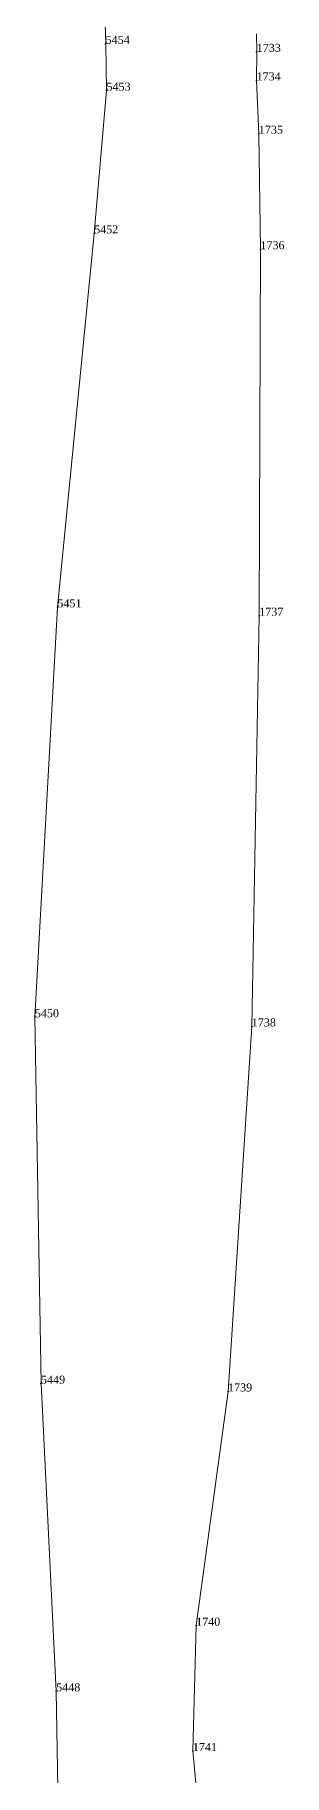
# Model space of a CAD drawing. Header units: metres. Extents: x 543554 to 549226, y 1840763 to 1844579.
# Drawn here: x 546237 to 546255.7, y 1842379.6 to 1842510.1 of the extents above; entities that cross this region are included whole.
import ezdxf

# ---------------------------------------------------------------- set-up
doc = ezdxf.new("R2010")
doc.units = ezdxf.units.M
doc.header["$MEASUREMENT"] = 0
for name, color, linetype, lineweight in [('Level 12', 7, 'Continuous', 0), ('Level 30', 7, 'Continuous', 0), ('Level 7', 7, 'Continuous', 0)]:
    doc.layers.add(name, color=color, linetype=linetype, lineweight=lineweight)
doc.styles.add('Style-Vntime', font='Vntime.shx')

# ---------------------------------------------------------------- blocks, each defined once
blk = doc.blocks.new('DDCT')
at = {"layer": 'Level 7', "color": 3, "linetype": 'Continuous', "lineweight": 30}
blk.add_point((0, 0), dxfattribs=at)
blk = doc.blocks.new('SHMIA_1732')
at = {"layer": 'Level 12', "color": 2, "linetype": 'Continuous', "lineweight": 0, "style": 'Style-Vntime'}
blk.add_text('1733', height=0.6, dxfattribs=at).set_placement((0, 0))
blk = doc.blocks.new('SHMIA_1733')
at = {"layer": 'Level 12', "color": 2, "linetype": 'Continuous', "lineweight": 0, "style": 'Style-Vntime'}
blk.add_text('1734', height=0.6, dxfattribs=at).set_placement((0, 0))
blk = doc.blocks.new('SHMIA_1734')
at = {"layer": 'Level 12', "color": 2, "linetype": 'Continuous', "lineweight": 0, "style": 'Style-Vntime'}
blk.add_text('1735', height=0.6, dxfattribs=at).set_placement((0, 0))
blk = doc.blocks.new('SHMIA_1735')
at = {"layer": 'Level 12', "color": 2, "linetype": 'Continuous', "lineweight": 0, "style": 'Style-Vntime'}
blk.add_text('1736', height=0.6, dxfattribs=at).set_placement((0, 0))
blk = doc.blocks.new('SHMIA_1736')
at = {"layer": 'Level 12', "color": 2, "linetype": 'Continuous', "lineweight": 0, "style": 'Style-Vntime'}
blk.add_text('1737', height=0.6, dxfattribs=at).set_placement((0, 0))
blk = doc.blocks.new('SHMIA_1737')
at = {"layer": 'Level 12', "color": 2, "linetype": 'Continuous', "lineweight": 0, "style": 'Style-Vntime'}
blk.add_text('1738', height=0.6, dxfattribs=at).set_placement((0, 0))
blk = doc.blocks.new('SHMIA_1738')
at = {"layer": 'Level 12', "color": 2, "linetype": 'Continuous', "lineweight": 0, "style": 'Style-Vntime'}
blk.add_text('1739', height=0.6, dxfattribs=at).set_placement((0, 0))
blk = doc.blocks.new('SHMIA_1739')
at = {"layer": 'Level 12', "color": 2, "linetype": 'Continuous', "lineweight": 0, "style": 'Style-Vntime'}
blk.add_text('1740', height=0.6, dxfattribs=at).set_placement((0, 0))
blk = doc.blocks.new('SHMIA_1740')
at = {"layer": 'Level 12', "color": 2, "linetype": 'Continuous', "lineweight": 0, "style": 'Style-Vntime'}
blk.add_text('1741', height=0.6, dxfattribs=at).set_placement((0, 0))
blk = doc.blocks.new('SHMIA_5447')
at = {"layer": 'Level 12', "color": 2, "linetype": 'Continuous', "lineweight": 0, "style": 'Style-Vntime'}
blk.add_text('5448', height=0.6, dxfattribs=at).set_placement((0, 0))
blk = doc.blocks.new('SHMIA_5448')
at = {"layer": 'Level 12', "color": 2, "linetype": 'Continuous', "lineweight": 0, "style": 'Style-Vntime'}
blk.add_text('5449', height=0.6, dxfattribs=at).set_placement((0, 0))
blk = doc.blocks.new('SHMIA_5449')
at = {"layer": 'Level 12', "color": 2, "linetype": 'Continuous', "lineweight": 0, "style": 'Style-Vntime'}
blk.add_text('5450', height=0.6, dxfattribs=at).set_placement((0, 0))
blk = doc.blocks.new('SHMIA_5450')
at = {"layer": 'Level 12', "color": 2, "linetype": 'Continuous', "lineweight": 0, "style": 'Style-Vntime'}
blk.add_text('5451', height=0.6, dxfattribs=at).set_placement((0, 0))
blk = doc.blocks.new('SHMIA_5451')
at = {"layer": 'Level 12', "color": 2, "linetype": 'Continuous', "lineweight": 0, "style": 'Style-Vntime'}
blk.add_text('5452', height=0.6, dxfattribs=at).set_placement((0, 0))
blk = doc.blocks.new('SHMIA_5452')
at = {"layer": 'Level 12', "color": 2, "linetype": 'Continuous', "lineweight": 0, "style": 'Style-Vntime'}
blk.add_text('5453', height=0.6, dxfattribs=at).set_placement((0, 0))
blk = doc.blocks.new('SHMIA_5453')
at = {"layer": 'Level 12', "color": 2, "linetype": 'Continuous', "lineweight": 0, "style": 'Style-Vntime'}
blk.add_text('5454', height=0.6, dxfattribs=at).set_placement((0, 0))

msp = doc.modelspace()

# ---------------------------------------------------------------- linework, layer by layer
at = {"layer": 'Level 30', "color": 2, "linetype": 'Continuous', "lineweight": 0, "flags": 128}
for points in [[(546242.2495, 1842511.7608), (546242.3238, 1842509.4374), (546242.3766, 1842505.9321), (546241.4569, 1842495.227), (546238.7018, 1842467.1921), (546237.0079, 1842436.4484), (546237.474, 1842408.9764), (546238.6079, 1842385.9111), (546238.7732, 1842377.1994)], [(546253.6281, 1842510.1994), (546253.6521, 1842508.8358), (546253.638, 1842506.697), (546253.8112, 1842502.6973), (546253.926, 1842494.0379), (546253.8387, 1842466.5557), (546253.2765, 1842435.7645), (546251.5036, 1842408.3866), (546249.1112, 1842390.8289), (546248.8597, 1842381.4339), (546249.4857, 1842374.6927)]]:
    msp.add_lwpolyline(points, dxfattribs=at)

# ---------------------------------------------------------------- block references
at = {"layer": 'Level 12', "color": 2, "linetype": 'Continuous', "lineweight": 0}
for name, p in [('SHMIA_5453', (546242.32, 1842509.44)), ('SHMIA_1732', (546253.65, 1842508.84)), ('SHMIA_1733', (546253.64, 1842506.7)), ('SHMIA_5452', (546242.38, 1842505.93)), ('SHMIA_1734', (546253.81, 1842502.7)), ('SHMIA_5451', (546241.46, 1842495.23)), ('SHMIA_1735', (546253.93, 1842494.04)), ('SHMIA_5450', (546238.7, 1842467.19)), ('SHMIA_1736', (546253.84, 1842466.56)), ('SHMIA_5449', (546237.01, 1842436.45)), ('SHMIA_1737', (546253.28, 1842435.76)), ('SHMIA_5448', (546237.47, 1842408.98)), ('SHMIA_1738', (546251.5, 1842408.39)), ('SHMIA_1739', (546249.11, 1842390.83)), ('SHMIA_5447', (546238.61, 1842385.91)), ('SHMIA_1740', (546248.86, 1842381.43))]:
    msp.add_blockref(name, p, dxfattribs=at)
at = {"layer": 'Level 7', "color": 3, "linetype": 'Continuous', "lineweight": 30}
for p in [(546242.32, 1842509.44), (546253.65, 1842508.84), (546242.38, 1842505.93), (546253.64, 1842506.7), (546253.81, 1842502.7), (546241.46, 1842495.23), (546253.93, 1842494.04), (546238.7, 1842467.19), (546253.84, 1842466.56), (546237.01, 1842436.45), (546253.28, 1842435.76), (546237.47, 1842408.98), (546251.5, 1842408.39), (546249.11, 1842390.83), (546238.61, 1842385.91), (546248.86, 1842381.43)]:
    msp.add_blockref('DDCT', p, dxfattribs=at)

doc.saveas('drawing.dxf')
